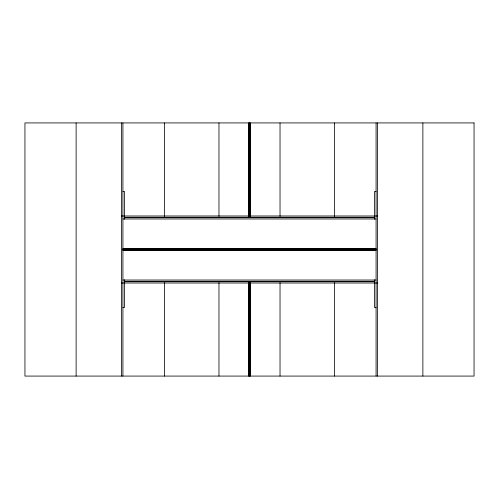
<?xml version="1.0" encoding="UTF-8"?>
<svg xmlns="http://www.w3.org/2000/svg" width="499" height="499" viewBox="0 0 499 499"><rect width="100%" height="100%" fill="white"/><g stroke="black" fill="none" stroke-linecap="round" stroke-linejoin="round"><path stroke-width="0.75" d="M122.922 191.423L124.413 191.423L124.413 219.223M376.078 191.423L374.587 191.423L374.587 219.223M121.432 215.992L377.568 215.992M124.413 217.296L374.587 217.296M124.413 217.67L374.587 217.67M122.922 218.974L376.078 218.974M122.922 248.383L376.078 248.383M122.922 249.126L376.078 249.126M122.922 249.5L376.078 249.5M122.922 249.874L376.078 249.874M122.922 250.617L376.078 250.617M122.922 280.026L376.078 280.026M124.413 281.33L374.587 281.33M124.413 281.704L374.587 281.704M121.432 283.008L377.568 283.008M122.922 307.577L124.413 307.577L124.413 279.777M376.078 307.577L374.587 307.577L374.587 279.777M422.878 122.922L422.878 376.078M377.568 122.922L377.568 376.078M376.078 122.922L376.078 376.078M334.38 122.922L334.38 216.398M334.38 282.602L334.38 376.078M280.026 122.922L280.026 216.398M280.026 282.602L280.026 376.078M250.617 122.922L250.617 216.398M250.617 282.602L250.617 376.078M249.874 122.922L249.874 216.398M249.874 282.602L249.874 376.078M249.5 122.922L249.5 216.398M249.5 282.602L249.5 376.078M249.126 122.922L249.126 216.398M249.126 282.602L249.126 376.078M248.383 122.922L248.383 216.398M248.383 282.602L248.383 376.078M218.974 122.922L218.974 216.398M218.974 282.602L218.974 376.078M164.62 122.922L164.62 216.398M164.62 282.602L164.62 376.078M122.922 122.922L122.922 376.078M121.432 122.922L121.432 376.078M76.122 122.922L76.122 376.078M474.05 122.922L24.95 122.922L24.95 376.078L474.05 376.078L474.05 122.922"/></g></svg>
